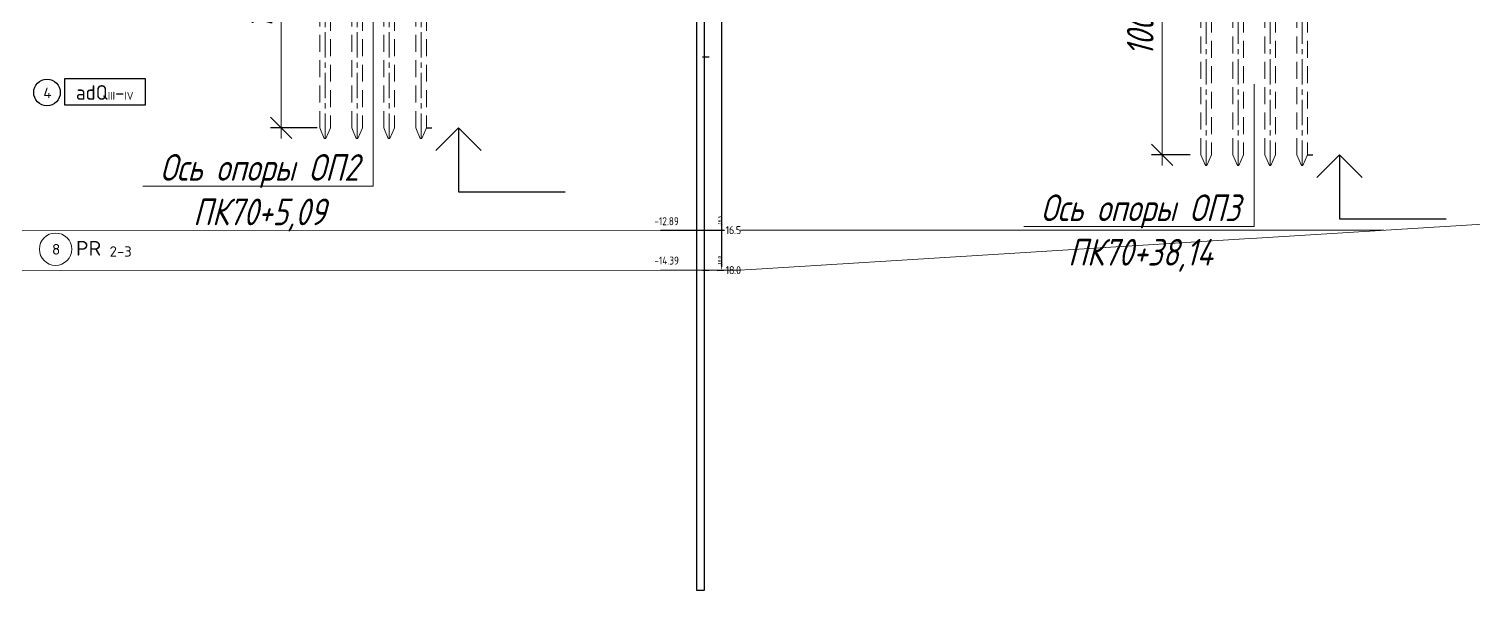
# Model space of a CAD drawing. Header units: millimetres. Extents: x 6546658 to 12951752, y -1354198 to 1102852.
# Drawn here: x 6790595 to 6844749, y -26392 to -5344 of the extents above; entities that cross this region are included whole.
import ezdxf
from ezdxf import colors
from ezdxf.entities.mleader import LeaderData, LeaderLine
from ezdxf.enums import TextEntityAlignment as Align
from ezdxf.math import Vec2, Vec3

# ---------------------------------------------------------------- set-up
doc = ezdxf.new("R2018")
doc.units = ezdxf.units.MM
for name, pattern in [('CENTER', [50.8, 31.75, -6.35, 6.35, -6.35]), ('осевая', [50.8, 31.75, -6.35, 6.35, -6.35]), ('штриховая', [19.05, 12.7, -6.35])]:
    doc.linetypes.add(name, pattern=pattern)
doc.layers.get('Defpoints').update_dxf_attribs({"color": 254, "lineweight": 0})
for name, color, linetype, lineweight in [('1-Бетон', 114, 'Continuous', 35), ('1-Оси', 1, 'CENTER', 20), ('1-Примечания', 4, 'Continuous', 25), ('1-Размеры', 1, 'Continuous', 25), ('1-Текст_3', 250, 'Continuous', 25), ('1-Штриховка', 8, 'Continuous', 9), ('ИС_Выноска', 3, 'Continuous', 18), ('ИС_Невидимая', 4, 'штриховая', 18), ('ИС_Ось', 1, 'осевая', 18), ('ИС_Размер', 3, 'Continuous', 18)]:
    doc.layers.add(name, color=color, linetype=linetype, lineweight=lineweight)
for name, color, linetype in [('geology', 250, 'Continuous'), ('Возрастные индексы', 1, 'Continuous'), ('Геология', 250, 'Continuous'), ('Номера ИГЭ', 22, 'Continuous'), ('Отметки в скважинах', 7, 'Continuous'), ('Скважина', 170, 'Continuous')]:
    doc.layers.add(name, color=color, linetype=linetype)
doc.layers.add('Оси_Невидимые', color=5, linetype='Continuous', plot=False)
doc.layers.add('Помощь_Невидимый', color=7, linetype='Continuous', lineweight=30, plot=False)
doc.styles.add('0', font='isocpeur.ttf', dxfattribs={"width": 0.8, "oblique": 15})
doc.styles.get("Standard").update_dxf_attribs({"font": 'arial.ttf'})
doc.styles.add('Стандарт-геология', font='romant.shx', dxfattribs={"width": 0.9, "height": 2.5})
doc.dimstyles.new('М400нов', dxfattribs={"dimscale": 400, "dimtxt": 2.5, "dimasz": 2, "dimexe": 1, "dimexo": 1, "dimgap": 0.8, "dimtad": 1, "dimdec": 0, "dimzin": 0, "dimdsep": 46, "dimtxsty": '0', "dimblk": 'OBLIQUE', "dimcen": 0.09, "dimdle": 1, "dimclrd": 256, "dimclre": 256, "dimclrt": 256, "dimadec": 4, "dimazin": 0, "dimtfac": 1, "dimtdec": 0, "dimtmove": 1, "dimatfit": 2, "dimfxl": 1, "dimtolj": 1, "dimtzin": 0, "dimlwd": -1, "dimarcsym": 0})
doc.dimstyles.new('Скважина', dxfattribs={"dimtxt": 1.2, "dimasz": 2, "dimexe": 0, "dimexo": 0, "dimgap": 0.1, "dimtad": 1, "dimjust": 2, "dimtoh": 1, "dimdec": 1, "dimlfac": 0.1, "dimrnd": 0.1, "dimzin": 0, "dimdsep": 46, "dimtxsty": 'Standard', "dimcen": 0, "dimdle": 1.5, "dimadec": 1, "dimazin": 0, "dimtfac": 1, "dimtdec": 1, "dimtofl": 0, "dimtmove": 0, "dimatfit": 3, "dimfxl": 3, "dimtolj": 1, "dimtzin": 0, "dimarcsym": 0})

# ---------------------------------------------------------------- blocks, each defined once
blk = doc.blocks.new('*U241')
at = {"layer": '1-Примечания', "linetype": 'Continuous'}
blk.add_line((0, 0), (0.5, 0), dxfattribs=at)
for points in [[(5.12, -2.12), (3, 0), (0.88, -2.12)], [(3, 0), (3, -6), (13, -6)]]:
    blk.add_lwpolyline(points, dxfattribs=at)
at = {"layer": '1-Текст_3', "lineweight": 30, "oblique": 15, "width": 0.8, "flags": 104}
blk.add_attdef('ВЫСОТА', text='', height=3, dxfattribs=at).set_placement((-8.76, -0.83), align=Align.MIDDLE_CENTER)
at = {"layer": '1-Текст_3', "lineweight": 30, "width": 0.8, "flags": 104}
blk.add_attdef('ПРИМЕЧАНИЕ', text='', height=3, dxfattribs=at).set_placement((8, -6.75), align=Align.TOP_CENTER)
blk = doc.blocks.new('_Oblique')
at = {"color": 0, "linetype": 'ByBlock', "lineweight": -2}
blk.add_line((-0.5, -0.5), (0.5, 0.5), dxfattribs=at)
blk = doc.blocks.new('*D367')
at = {"layer": 'Defpoints', "color": 0, "linetype": 'Continuous', "transparency": 16777216}
for p in [(6834238, -72), (6833087, -10072), (6834538, -10072)]:
    blk.add_point(p, dxfattribs=at)
at = {"layer": 'ИС_Размер', "transparency": 16777216}
blk.add_line((6833087, 328), (6833087, -10472), dxfattribs=at)
at = {"layer": 'ИС_Размер', "lineweight": -2, "transparency": 16777216}
for p, q in [((6833838, -72), (6832687, -72)), ((6834138, -10072), (6832687, -10072))]:
    blk.add_line(p, q, dxfattribs=at)
at = {"layer": 'ИС_Размер', "linetype": 'Continuous', "transparency": 16777216, "xscale": 800, "yscale": 800, "zscale": 800}
for p, rotation in [((6833087, -72), 90), ((6833087, -10072), 270)]:
    blk.add_blockref('_Oblique', p, dxfattribs=dict(at, rotation=rotation))
at = {"layer": 'ИС_Размер', "linetype": 'Continuous', "transparency": 16777216, "insert": (6832267, -5072), "char_height": 1000, "attachment_point": 5, "rotation": 90, "style": '0'}
blk.add_mtext('\\A1;10000', dxfattribs=at)
blk = doc.blocks.new('*U251')
at = {"layer": '1-Оси', "ltscale": 30, "transparency": 33554687}
blk.add_lwpolyline([(0, -5200), (0, 5208)], dxfattribs=at)
at = {"layer": 'ИС_Невидимая', "ltscale": 50}
for points in [[(-200, 5200), (-200, 5308), (200, 5309), (200, 5200)], [(200, 5200), (200, -4792), (30, -5192), (-30, -5192), (-200, -4792), (-200, 5200)]]:
    blk.add_lwpolyline(points, dxfattribs=at)
blk = doc.blocks.new('*U252')
at = {"layer": '1-Бетон', "color": 0, "linetype": 'ByBlock', "lineweight": -2, "transparency": 16777216}
for p in [(0, 0), (1200, 0), (2400, 0), (3600, 0)]:
    blk.add_blockref('*U251', p, dxfattribs=at)
blk = doc.blocks.new('*D368')
at = {"layer": 'Defpoints', "color": 0, "linetype": 'Continuous', "transparency": 16777216}
for p in [(6801204, 940), (6800053, -9060), (6801804, -9060)]:
    blk.add_point(p, dxfattribs=at)
at = {"layer": 'ИС_Размер', "transparency": 16777216}
blk.add_line((6800053, 1340), (6800053, -9460), dxfattribs=at)
at = {"layer": 'ИС_Размер', "lineweight": -2, "transparency": 16777216}
for p, q in [((6800804, 940), (6799653, 940)), ((6801404, -9060), (6799653, -9060))]:
    blk.add_line(p, q, dxfattribs=at)
at = {"layer": 'ИС_Размер', "linetype": 'Continuous', "transparency": 16777216, "xscale": 800, "yscale": 800, "zscale": 800}
for p, rotation in [((6800053, 940), 90), ((6800053, -9060), 270)]:
    blk.add_blockref('_Oblique', p, dxfattribs=dict(at, rotation=rotation))
at = {"layer": 'ИС_Размер', "linetype": 'Continuous', "transparency": 16777216, "insert": (6799233, -4060), "char_height": 1000, "attachment_point": 5, "rotation": 90, "style": '0'}
blk.add_mtext('\\A1;10000', dxfattribs=at)
blk = doc.blocks.new('*U238')
at = {"layer": '1-Примечания', "linetype": 'Continuous'}
blk.add_line((0, 0), (0.5, 0), dxfattribs=at)
for points in [[(5.12, -2.12), (3, 0), (0.88, -2.12)], [(3, 0), (3, -6), (13, -6)]]:
    blk.add_lwpolyline(points, dxfattribs=at)
at = {"layer": '1-Текст_3', "lineweight": 30, "oblique": 15, "width": 0.8, "flags": 104}
blk.add_attdef('ВЫСОТА', text='', height=3, dxfattribs=at).set_placement((-8.76, -0.83), align=Align.MIDDLE_CENTER)
at = {"layer": '1-Текст_3', "lineweight": 30, "width": 0.8, "flags": 104}
blk.add_attdef('ПРИМЕЧАНИЕ', text='', height=3, dxfattribs=at).set_placement((8, -6.75), align=Align.TOP_CENTER)
blk = doc.blocks.new('*U247')
at = {"layer": '1-Оси', "ltscale": 30, "transparency": 33554687}
blk.add_lwpolyline([(0, -5200), (0, 5208)], dxfattribs=at)
at = {"layer": 'ИС_Невидимая', "ltscale": 50}
for points in [[(-200, 5200), (-200, 5308), (200, 5309), (200, 5200)], [(200, 5200), (200, -4792), (30, -5192), (-30, -5192), (-200, -4792), (-200, 5200)]]:
    blk.add_lwpolyline(points, dxfattribs=at)
blk = doc.blocks.new('*U248')
at = {"layer": '1-Бетон', "color": 0, "linetype": 'ByBlock', "lineweight": -2, "transparency": 16777216}
for p in [(0, 0), (1200, 0), (2400, 0), (3600, 0)]:
    blk.add_blockref('*U247', p, dxfattribs=at)
blk = doc.blocks.new('_None')
blk = doc.blocks.new('*D192')
at = {"layer": 'Defpoints', "color": 0, "transparency": 16777216}
for p in [(0, 90), (0, -90), (1.69, -90)]:
    blk.add_point(p, dxfattribs=at)
at = {"layer": 'Оси_Невидимые', "color": 0, "lineweight": -2, "transparency": 16777216}
for p, q in [((0, 90), (1.69, 90)), ((1.69, 88), (1.69, -88)), ((0, -90), (1.69, -90))]:
    blk.add_line(p, q, dxfattribs=at)
at = {"layer": 'Оси_Невидимые', "color": 0, "transparency": 16777216}
for points in [[(1.36, 88), (2.03, 88), (1.69, 90)], [(1.36, -88), (2.03, -88), (1.69, -90)]]:
    blk.add_solid(points, dxfattribs=at)
at = {"layer": 'Оси_Невидимые', "color": 0, "transparency": 16777216, "insert": (0.98, -86.3), "char_height": 1.2, "attachment_point": 5, "rotation": 90}
blk.add_mtext('\\A1;18.0', dxfattribs=at)
blk = doc.blocks.new('*D202')
at = {"layer": 'Defpoints', "color": 0, "transparency": 16777216}
for p in [(0, -45), (0, -210), (1.69, -210)]:
    blk.add_point(p, dxfattribs=at)
at = {"layer": 'Оси_Невидимые', "color": 0, "lineweight": -2, "transparency": 16777216}
for p, q in [((0, -45), (1.69, -45)), ((1.69, -47), (1.69, -208)), ((0, -210), (1.69, -210))]:
    blk.add_line(p, q, dxfattribs=at)
at = {"layer": 'Оси_Невидимые', "color": 0, "transparency": 16777216}
for points in [[(1.36, -47), (2.03, -47), (1.69, -45)], [(1.36, -208), (2.03, -208), (1.69, -210)]]:
    blk.add_solid(points, dxfattribs=at)
at = {"layer": 'Оси_Невидимые', "color": 0, "transparency": 16777216, "insert": (0.98, -206.29), "char_height": 1.2, "attachment_point": 5, "rotation": 90}
blk.add_mtext('\\A1;16.5', dxfattribs=at)
blk = doc.blocks.new('A$C79B84F9B')
at = {"layer": 'Возрастные индексы', "color": 250}
blk.add_lwpolyline([(11.62, 10.2), (41.78, 10.2), (41.78, 0.2), (11.62, 0.2)], close=True, dxfattribs=at)
at = {"layer": 'Номера ИГЭ', "color": 250, "style": 'Стандарт-геология'}
blk.add_text('4', height=4, dxfattribs=at).set_placement((5.17, 4.84), align=Align.MIDDLE)
at = {"layer": 'Возрастные индексы', "color": 250, "insert": (26.64, 4.99), "char_height": 3, "width": 29.5251, "attachment_point": 5, "style": 'Стандарт-геология', "bg_fill": 3, "box_fill_scale": 1, "bg_fill_color": 256, "bg_fill_transparency": 0}
blk.add_mtext('{\\H1.833x;аdQ}III{\\H1.833x;-}IV', dxfattribs=at)
at = {"color": 18, "true_color": 0x000000}
blk.add_circle((4.99, 4.99), 4.99, dxfattribs=at)
blk = doc.blocks.new('*U178')
at = {"layer": 'Скважина'}
for p, q in [((-1.5, 0), (-1.5, -300)), ((1.5, -300), (1.5, 0)), ((-1.5, -300), (1.5, -300))]:
    blk.add_line(p, q, dxfattribs=at)
blk = doc.blocks.new('*U191')
at = {"layer": 'Отметки в скважинах'}
for p, q in [((-5.5, -90), (-3, -90)), ((0, -90), (2.5, -90))]:
    blk.add_line(p, q, dxfattribs=at)
at = {"layer": 'Помощь_Невидимый', "color": 5, "lineweight": -3}
for p, q in [((-5.5, -10), (-3, -10)), ((0, -90), (2.5, -90))]:
    blk.add_line(p, q, dxfattribs=at)
at = {"layer": 'Оси_Невидимые'}
dim = blk.add_aligned_dim(p1=(0, 90), p2=(0, -90), distance=1.69, dimstyle='Скважина', dxfattribs=at)
dim.commit()
dim.dimension.update_dxf_attribs({"geometry": '*D192', "text_midpoint": (0.98, -86.3)})
at = {"layer": 'Отметки в скважинах', "lineweight": 13, "insert": (3.15, -90), "char_height": 3, "width": 7.6116, "attachment_point": 4, "style": 'Стандарт-геология', "bg_fill": 3, "box_fill_scale": 1.1, "bg_fill_color": 256, "bg_fill_transparency": 0}
blk.add_mtext('{\\T0.9;18.0}', dxfattribs=at)
blk = doc.blocks.new('*U201')
at = {"layer": 'Отметки в скважинах'}
for p, q in [((-5.5, -210), (-3, -210)), ((0, -210), (2.5, -210))]:
    blk.add_line(p, q, dxfattribs=at)
at = {"layer": 'Помощь_Невидимый', "color": 5, "lineweight": -3}
for p, q in [((-5.5, -10), (-3, -10)), ((0, -210), (2.5, -210))]:
    blk.add_line(p, q, dxfattribs=at)
at = {"layer": 'Оси_Невидимые'}
dim = blk.add_aligned_dim(p1=(0, -45), p2=(0, -210), distance=1.69, dimstyle='Скважина', dxfattribs=at)
dim.commit()
dim.dimension.update_dxf_attribs({"geometry": '*D202', "text_midpoint": (0.98, -206.29)})
at = {"layer": 'Отметки в скважинах', "lineweight": 13, "insert": (3.15, -210), "char_height": 3, "width": 7.6116, "attachment_point": 4, "style": 'Стандарт-геология', "bg_fill": 3, "box_fill_scale": 1.1, "bg_fill_color": 256, "bg_fill_transparency": 0}
blk.add_mtext('{\\T0.9;16.5}', dxfattribs=at)
blk = doc.blocks.new('кун')
at = {"linetype": 'Continuous'}
blk.add_line((-84129, -21442), (-258896, -21537), dxfattribs=at)
at = {"color": 18, "true_color": 0x000000}
blk.add_ellipse((-106813, -22157), major_axis=(607, 0), ratio=1, dxfattribs=at)
at = {"layer": 'Defpoints', "color": 1, "linetype": 'Continuous'}
blk.add_line((-255040, -23079), (-84129, -22942), dxfattribs=at)
at = {"layer": 'Геология', "color": 18, "true_color": 0x000000, "xscale": 100, "yscale": 100, "zscale": 100}
blk.add_blockref('A$C79B84F9B', (-107634, -16777), dxfattribs=at)
at = {"layer": 'Скважина', "color": 0, "xscale": 100, "yscale": 100, "zscale": 100}
blk.add_blockref('*U191', (-82007, -13942), dxfattribs=at)
at = {"layer": 'Возрастные индексы', "color": 250, "style": 'Стандарт-геология'}
for s, height, p in [('PR', 549.9, (-106049, -22398)), ('2-3', 384.9, (-104785, -22435))]:
    blk.add_text(s, height=height, dxfattribs=at).set_placement(p)
at = {"layer": 'Номера ИГЭ', "color": 250, "style": 'Стандарт-геология'}
blk.add_text('8', height=400, dxfattribs=at).set_placement((-106792, -22159), align=Align.MIDDLE)
at = {"layer": 'Отметки в скважинах', "color": 0, "style": 'Стандарт-геология', "width": 0.8}
for s, p in [('-12.89', (-84357, -21257)), ('-14.39', (-84357, -22733))]:
    blk.add_text(s, height=300, dxfattribs=at).set_placement(p)
at = {"layer": 'Defpoints', "color": 1, "linetype": 'Continuous'}
for p, q in [((-81129, -22942), (-1500, -18000)), ((-84129, -22942), (-81129, -22942))]:
    blk.add_line(p, q, dxfattribs=at)
at = {"layer": 'Геология', "color": 18, "true_color": 0x000000}
blk.add_line((-84129, -21442), (-81129, -21442), dxfattribs=at)
at = {"layer": 'Скважина', "color": 0, "xscale": 100, "yscale": 100, "zscale": 100}
blk.add_blockref('*U201', (-82007, -442), dxfattribs=at)
at = {"linetype": 'Continuous'}
blk.add_line((-81129, -21442), (-57006, -21445), dxfattribs=at)
at = {"layer": 'geology', "color": 5, "xscale": 100, "yscale": 100, "zscale": 100}
blk.add_blockref('*U178', (-82629, -4942), dxfattribs=at)

msp = doc.modelspace()

# ---------------------------------------------------------------- linework, layer by layer
at = {"layer": 'ИС_Ось', "ltscale": 500}
for points in [[(6836538.7, 17980.2), (6836538.7, -11091.6)], [(6803504.6, -10488), (6803503.8, 16744.1)]]:
    msp.add_lwpolyline(points, dxfattribs=at)

# ---------------------------------------------------------------- block references
at = {"layer": '1-Бетон'}
for name, p in [('*U248', (6801702.6, -4268.3)), ('*U252', (6834737.8, -5280.2))]:
    msp.add_blockref(name, p, dxfattribs=at)
at = {"layer": '1-Размеры', "transparency": 33554687}
ref = msp.add_blockref('*U238', (6805504.3, -9059.9), dxfattribs=dict(at, xscale=399.9999999999998, yscale=399.9999999999998, zscale=399.9999999999998, rotation=0.0002819284350356197))
lines = msp.add_mtext('\\W0.8000;-9.06', dxfattribs={"layer": '1-Текст_3', "insert": (6802001.9, -9393), "char_height": 2.5, "attachment_point": 1, "rotation": 0.00028, "bg_fill": 3, "box_fill_scale": 1, "bg_fill_color": 256, "bg_fill_transparency": 0})
ref.add_attrib('ВЫСОТА', '', (6802001.9, -9393)).embed_mtext(lines)
lines = msp.add_mtext('\\W0.8000;', dxfattribs={"layer": '1-Текст_3', "insert": (6808704.3, -11759.8), "char_height": 2.5, "attachment_point": 1, "rotation": 0.00028, "bg_fill": 3, "box_fill_scale": 1, "bg_fill_color": 256, "bg_fill_transparency": 0})
ref.add_attrib('ПРИМЕЧАНИЕ', '', (6808704.3, -11759.8)).embed_mtext(lines)
ref = msp.add_blockref('*U241', (6838538, -10071.3), dxfattribs=dict(at, xscale=399.9999999999998, yscale=399.9999999999998, zscale=399.9999999999998, rotation=0.0002819284350356197))
lines = msp.add_mtext('\\W0.8000;-10.07', dxfattribs={"layer": '1-Текст_3', "insert": (6835035.7, -10404.4), "char_height": 2.5, "attachment_point": 1, "rotation": 0.00028, "bg_fill": 3, "box_fill_scale": 1, "bg_fill_color": 256, "bg_fill_transparency": 0})
ref.add_attrib('ВЫСОТА', '', (6835035.7, -10404.4)).embed_mtext(lines)
lines = msp.add_mtext('\\W0.8000;', dxfattribs={"layer": '1-Текст_3', "insert": (6841738.1, -12771.3), "char_height": 2.5, "attachment_point": 1, "rotation": 0.00028, "bg_fill": 3, "box_fill_scale": 1, "bg_fill_color": 256, "bg_fill_transparency": 0})
ref.add_attrib('ПРИМЕЧАНИЕ', '', (6841738.1, -12771.3)).embed_mtext(lines)

# ---------------------------------------------------------------- dimensions: what is measured, and where the dimension line sits
at = {"layer": 'ИС_Размер', "linetype": 'Continuous'}
for base, p1, p2, picture, middle in [((6800053.1, -9059.9), (6801204.3, 940.1), (6801804.2, -9059.9), '*D368', (6799233.1, -4059.9)), ((6833086.7, -10071.8), (6834237.8, -71.8), (6834537.8, -10071.8), '*D367', (6832266.7, -5071.8))]:
    dim = msp.add_linear_dim(base=base, p1=p1, p2=p2, angle=90, dimstyle='М400нов', dxfattribs=at)
    dim.commit()
    dim.dimension.update_dxf_attribs({"geometry": picture, "text_midpoint": middle})

# ---------------------------------------------------------------- next in the draw order: leaders
at = {"layer": 'ИС_Выноска'}
ml = msp.add_multileader_mtext('Standard', dxfattribs=at)
ml.set_content('Ось опоры ОП2\\PПК70+5,09', color=256, style='0')
ml.set_leader_properties(color=256, linetype='ByLayer', lineweight=-1)
ml.set_arrow_properties(name='NONE')
ml.build(insert=Vec2(0, 0))
ml.multileader.update_dxf_attribs({"text_left_attachment_type": 6, "text_right_attachment_type": 6, "dogleg_length": 2, "arrow_head_size": 1200, "scale": 200})
ctx = ml.context
ctx.base_point, ctx.scale, ctx.char_height, ctx.arrow_head_size, ctx.landing_gap_size, ctx.plane_origin = Vec3(6795168.7, -11240.5), 200, 1000, 1200, 200, Vec3(6754434.1, 18026.1)
ctx.left_attachment, ctx.right_attachment, ctx.text_align_type = 6, 6, 1
notes = []
notes.append((ctx, [(1, (1, 1, 0), (6803504.6, -11240.5), (-1, 0), 200, [(0, [(6803504.6, -9759.6)], 0, [])])]))
ctx.mtext.insert, ctx.mtext.defined_height, ctx.mtext.alignment, ctx.mtext.flow_direction = Vec3(6799236.7, -10040.5), 1722, 2, 5
ctx.mtext.has_bg_fill, ctx.mtext.bg_color, ctx.mtext.bg_scale_factor, ctx.mtext.bg_transparency, ctx.mtext.use_window_bg_color = 1, -1027028792, 1.5, 0, 1
ml = msp.add_multileader_mtext('Standard', dxfattribs=at)
ml.set_content('Ось опоры ОП3\\PПК70+38,14', color=256, style='0')
ml.set_leader_properties(color=256, linetype='ByLayer', lineweight=-1)
ml.set_arrow_properties(name='NONE')
ml.build(insert=Vec2(0, 0))
ml.multileader.update_dxf_attribs({"text_left_attachment_type": 6, "text_right_attachment_type": 6, "dogleg_length": 2, "arrow_head_size": 1200, "scale": 200})
ctx = ml.context
ctx.base_point, ctx.scale, ctx.char_height, ctx.arrow_head_size, ctx.landing_gap_size, ctx.plane_origin = Vec3(6828202.8, -12754.5), 200, 1000, 1200, 200, Vec3(6787468.2, 7815.3)
ctx.left_attachment, ctx.right_attachment, ctx.text_align_type = 6, 6, 1
notes.append((ctx, [(1, (1, 1, 0), (6836538.7, -12754.5), (-1, 0), 200, [(0, [(6836538.7, -10363)], 0, [])])]))
ctx.mtext.insert, ctx.mtext.defined_height, ctx.mtext.alignment, ctx.mtext.flow_direction = Vec3(6832270.8, -11554.5), 1722, 2, 5
ctx.mtext.has_bg_fill, ctx.mtext.bg_color, ctx.mtext.bg_scale_factor, ctx.mtext.bg_transparency, ctx.mtext.use_window_bg_color = 1, -1027028792, 1.5, 0, 1
for ctx, leaders in notes:
    for number, flags, end, landing, length, lines in leaders:
        leader = LeaderData()
        leader.index, (leader.has_last_leader_line, leader.has_dogleg_vector, leader.attachment_direction) = number, flags
        leader.last_leader_point, leader.dogleg_vector, leader.dogleg_length = Vec3(end), Vec3(landing), length
        for number, points, colour, breaks in lines:
            line = LeaderLine()
            line.index, line.vertices, line.color, line.breaks = number, Vec3.list(points), colors.encode_raw_color(colour), breaks
            leader.lines.append(line)
        ctx.leaders.append(leader)

# ---------------------------------------------------------------- next in the draw order: block references
at = {"layer": '1-Штриховка'}
msp.add_blockref('кун', (6898408.6, 8550), dxfattribs=at)

doc.saveas('drawing.dxf')
